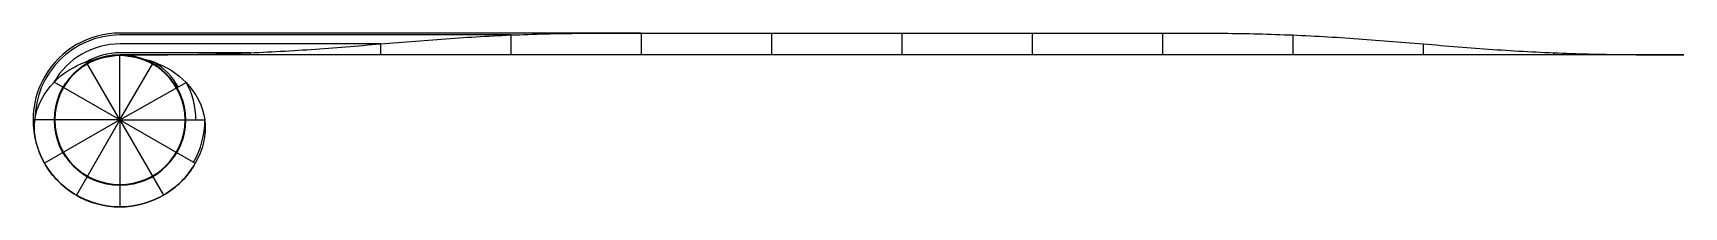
# Model space of a CAD drawing. Header units: millimetres. Extents: x -20 to 360, y -35 to 5.
import ezdxf

# ---------------------------------------------------------------- set-up
doc = ezdxf.new("R2010")
doc.units = ezdxf.units.MM

msp = doc.modelspace()

# ---------------------------------------------------------------- linework, layer by layer
for p, q in [((120, 5), (0, 5)), ((90, 4.55), (0, 4.55)), ((90, 4.55), (90, 0)), ((120, 5), (120, 0)), ((150, 5), (150, 0)), ((180, 5), (180, 0)), ((210, 5), (210, 0)), ((240, 5), (240, 0)), ((270, 4.55), (270, 0)), ((60, 2.5), (0, 2.5)), ((30, 0.45), (0, 0.45)), ((0, -15), (0, 0)), ((30, 0.45), (30, 0)), ((60, 2.5), (60, 0)), ((300, 2.5), (300, 0)), ((330, 0.45), (330, 0)), ((0, -15), (-7.79, -1.65)), ((0, -15), (7.81, -1.66)), ((0, -15), (-15.17, -6.28)), ((0, -15), (15.22, -6.37)), ((0, -15), (-19.55, -15)), ((0, -15), (-17.36, -24.92)), ((0, -15), (-9.99, -32.32)), ((0, -15), (0, -15)), ((0, -15), (0, -35)), ((0, -15), (10.02, -32.31)), ((0, -15), (17.35, -24.95)), ((0, -15), (19.55, -15))]:
    msp.add_line(p, q)
msp.add_lwpolyline([(0, 0), (1, 0), (2, 0), (3, 0), (4, 0), (5, 0), (6, 0), (7, 0.01), (8, 0.01), (9, 0.01), (10, 0.02), (11, 0.02), (12, 0.03), (13, 0.04), (14, 0.05), (15, 0.06), (16, 0.08), (17, 0.09), (18, 0.11), (19, 0.12), (20, 0.14), (21, 0.17), (22, 0.19), (23, 0.22), (24, 0.24), (25, 0.27), (26, 0.3), (27, 0.34), (28, 0.38), (29, 0.41), (30, 0.45), (31, 0.5), (32, 0.54), (33, 0.59), (34, 0.64), (35, 0.69), (36, 0.74), (37, 0.8), (38, 0.86), (39, 0.92), (40, 0.98), (41, 1.04), (42, 1.11), (43, 1.17), (44, 1.24), (45, 1.31), (46, 1.38), (47, 1.46), (48, 1.53), (49, 1.61), (50, 1.69), (51, 1.76), (52, 1.84), (53, 1.92), (54, 2), (55, 2.09), (56, 2.17), (57, 2.25), (58, 2.33), (59, 2.42), (60, 2.5), (61, 2.58), (62, 2.67), (63, 2.75), (64, 2.83), (65, 2.91), (66, 3), (67, 3.08), (68, 3.16), (69, 3.24), (70, 3.31), (71, 3.39), (72, 3.47), (73, 3.54), (74, 3.62), (75, 3.69), (76, 3.76), (77, 3.83), (78, 3.89), (79, 3.96), (80, 4.02), (81, 4.08), (82, 4.14), (83, 4.2), (84, 4.26), (85, 4.31), (86, 4.36), (87, 4.41), (88, 4.46), (89, 4.5), (90, 4.55), (91, 4.59), (92, 4.62), (93, 4.66), (94, 4.7), (95, 4.73), (96, 4.76), (97, 4.78), (98, 4.81), (99, 4.83), (100, 4.86), (101, 4.88), (102, 4.89), (103, 4.91), (104, 4.92), (105, 4.94), (106, 4.95), (107, 4.96), (108, 4.97), (109, 4.98), (110, 4.98), (111, 4.99), (112, 4.99), (113, 4.99), (114, 5), (115, 5), (116, 5), (117, 5), (118, 5), (119, 5), (120, 5), (121, 5), (122, 5), (123, 5), (124, 5), (125, 5), (126, 5), (127, 5), (128, 5), (129, 5), (130, 5), (131, 5), (132, 5), (133, 5), (134, 5), (135, 5), (136, 5), (137, 5), (138, 5), (139, 5), (140, 5), (141, 5), (142, 5), (143, 5), (144, 5), (145, 5), (146, 5), (147, 5), (148, 5), (149, 5), (150, 5), (151, 5), (152, 5), (153, 5), (154, 5), (155, 5), (156, 5), (157, 5), (158, 5), (159, 5), (160, 5), (161, 5), (162, 5), (163, 5), (164, 5), (165, 5), (166, 5), (167, 5), (168, 5), (169, 5), (170, 5), (171, 5), (172, 5), (173, 5), (174, 5), (175, 5), (176, 5), (177, 5), (178, 5), (179, 5), (180, 5), (181, 5), (182, 5), (183, 5), (184, 5), (185, 5), (186, 5), (187, 5), (188, 5), (189, 5), (190, 5), (191, 5), (192, 5), (193, 5), (194, 5), (195, 5), (196, 5), (197, 5), (198, 5), (199, 5), (200, 5), (201, 5), (202, 5), (203, 5), (204, 5), (205, 5), (206, 5), (207, 5), (208, 5), (209, 5), (210, 5), (211, 5), (212, 5), (213, 5), (214, 5), (215, 5), (216, 5), (217, 5), (218, 5), (219, 5), (220, 5), (221, 5), (222, 5), (223, 5), (224, 5), (225, 5), (226, 5), (227, 5), (228, 5), (229, 5), (230, 5), (231, 5), (232, 5), (233, 5), (234, 5), (235, 5), (236, 5), (237, 5), (238, 5), (239, 5), (240, 5), (241, 5), (242, 5), (243, 5), (244, 5), (245, 5), (246, 5), (247, 4.99), (248, 4.99), (249, 4.99), (250, 4.98), (251, 4.98), (252, 4.97), (253, 4.96), (254, 4.95), (255, 4.94), (256, 4.92), (257, 4.91), (258, 4.89), (259, 4.88), (260, 4.86), (261, 4.83), (262, 4.81), (263, 4.78), (264, 4.76), (265, 4.73), (266, 4.7), (267, 4.66), (268, 4.62), (269, 4.59), (270, 4.55), (271, 4.5), (272, 4.46), (273, 4.41), (274, 4.36), (275, 4.31), (276, 4.26), (277, 4.2), (278, 4.14), (279, 4.08), (280, 4.02), (281, 3.96), (282, 3.89), (283, 3.83), (284, 3.76), (285, 3.69), (286, 3.62), (287, 3.54), (288, 3.47), (289, 3.39), (290, 3.31), (291, 3.24), (292, 3.16), (293, 3.08), (294, 3), (295, 2.91), (296, 2.83), (297, 2.75), (298, 2.67), (299, 2.58), (300, 2.5), (301, 2.42), (302, 2.33), (303, 2.25), (304, 2.17), (305, 2.09), (306, 2), (307, 1.92), (308, 1.84), (309, 1.76), (310, 1.69), (311, 1.61), (312, 1.53), (313, 1.46), (314, 1.38), (315, 1.31), (316, 1.24), (317, 1.17), (318, 1.11), (319, 1.04), (320, 0.98), (321, 0.92), (322, 0.86), (323, 0.8), (324, 0.74), (325, 0.69), (326, 0.64), (327, 0.59), (328, 0.54), (329, 0.5), (330, 0.45), (331, 0.41), (332, 0.38), (333, 0.34), (334, 0.3), (335, 0.27), (336, 0.24), (337, 0.22), (338, 0.19), (339, 0.17), (340, 0.14), (341, 0.12), (342, 0.11), (343, 0.09), (344, 0.08), (345, 0.06), (346, 0.05), (347, 0.04), (348, 0.03), (349, 0.02), (350, 0.02), (351, 0.01), (352, 0.01), (353, 0.01), (354, 0), (355, 0), (356, 0), (357, 0), (358, 0), (359, 0), (360, 0)], close=True)
msp.add_lwpolyline([(0, -15), (0, -15)])
at = {"color": 2, "lineweight": 35, "true_color": 0xf1eb1f}
msp.add_circle((0, -15), 15, dxfattribs=at)
for radius, start, end in [(20, 90, 209.7487), (19.55, 90, 180), (17.5, 90, 150.1102), (15.45, 90, 120.2806), (15.45, 29.5459, 59.6552), (17.5, 0, 29.5459), (19.55, 330.17, 0), (20, 209.7487, 240.0249), (20, 300.0526, 330.17), (20, 240.0249, 270), (20, 270, 300.0526)]:
    msp.add_arc((0, -15), radius, start, end)
at = {"color": 143, "true_color": 0x7aafdf}
msp.add_spline([(0, 0), (-7.79, -1.65), (-15.17, -6.28), (-19.55, -15), (-17.36, -24.92), (-9.99, -32.32), (0, -35), (10.02, -32.31), (17.35, -24.95), (19.55, -15), (15.22, -6.37), (7.81, -1.66), (0, 0)], degree=3, dxfattribs=at)

doc.saveas('drawing.dxf')
